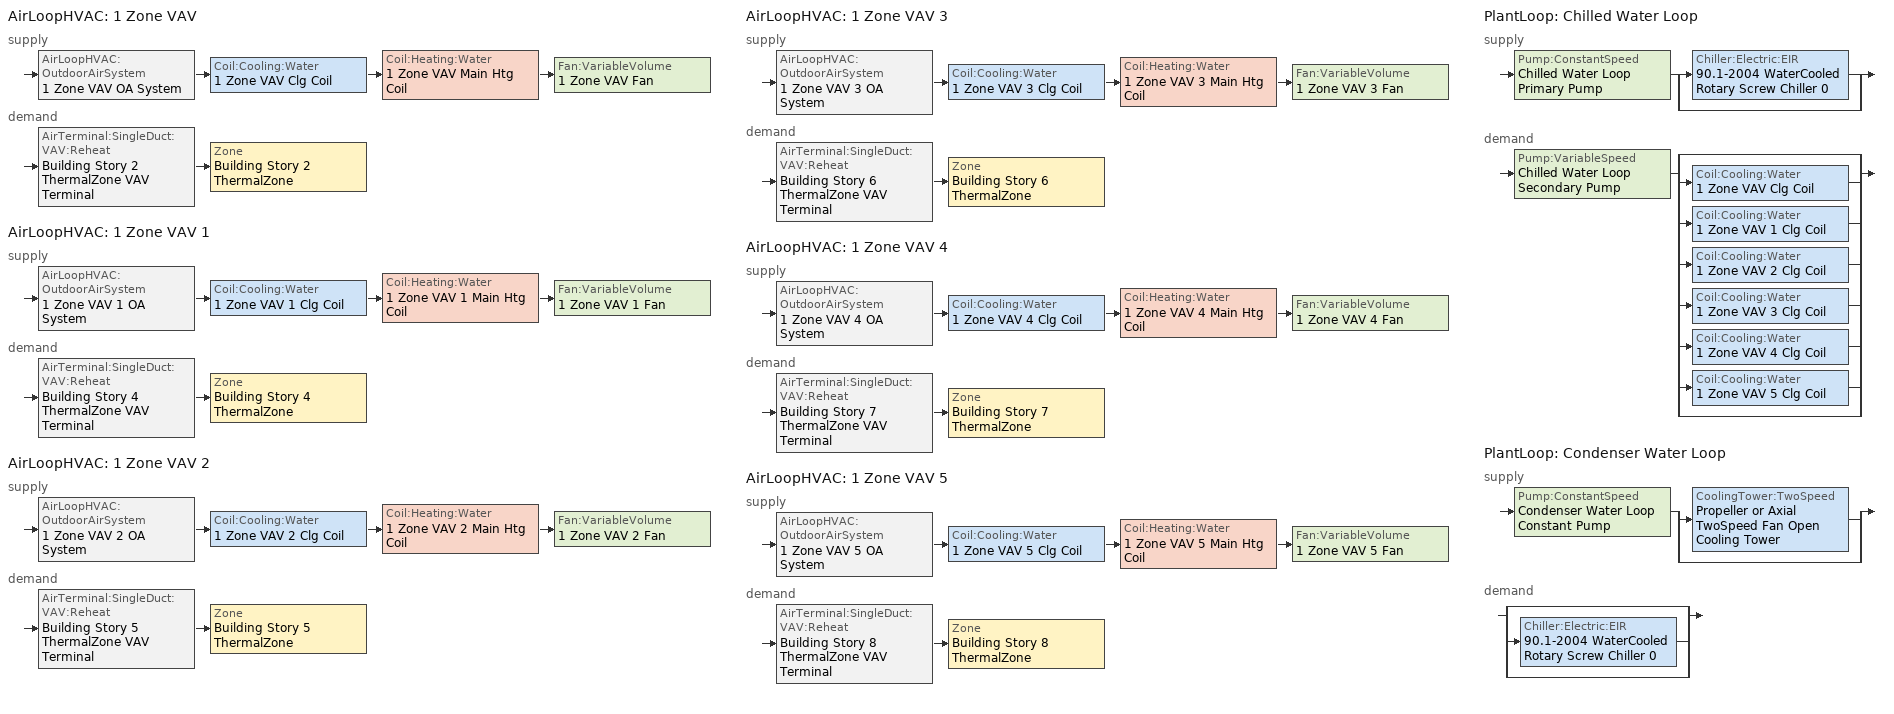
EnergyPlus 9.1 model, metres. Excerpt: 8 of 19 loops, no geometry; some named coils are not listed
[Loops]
AirLoopHVAC '1 Zone VAV'
 supply: AirLoopHVAC:OutdoorAirSystem '1 Zone VAV OA System' > Coil:Cooling:Water '1 Zone VAV Clg Coil' > Coil:Heating:Water '1 Zone VAV Main Htg Coil' > Fan:VariableVolume '1 Zone VAV Fan'
 demand: AirTerminal:SingleDuct:VAV:Reheat 'Building Story 2 ThermalZone VAV Terminal' > Zone 'Building Story 2 ThermalZone'
AirLoopHVAC '1 Zone VAV 1'
 supply: AirLoopHVAC:OutdoorAirSystem '1 Zone VAV 1 OA System' > Coil:Cooling:Water '1 Zone VAV 1 Clg Coil' > Coil:Heating:Water '1 Zone VAV 1 Main Htg Coil' > Fan:VariableVolume '1 Zone VAV 1 Fan'
 demand: AirTerminal:SingleDuct:VAV:Reheat 'Building Story 4 ThermalZone VAV Terminal' > Zone 'Building Story 4 ThermalZone'
AirLoopHVAC '1 Zone VAV 2'
 supply: AirLoopHVAC:OutdoorAirSystem '1 Zone VAV 2 OA System' > Coil:Cooling:Water '1 Zone VAV 2 Clg Coil' > Coil:Heating:Water '1 Zone VAV 2 Main Htg Coil' > Fan:VariableVolume '1 Zone VAV 2 Fan'
 demand: AirTerminal:SingleDuct:VAV:Reheat 'Building Story 5 ThermalZone VAV Terminal' > Zone 'Building Story 5 ThermalZone'
AirLoopHVAC '1 Zone VAV 3'
 supply: AirLoopHVAC:OutdoorAirSystem '1 Zone VAV 3 OA System' > Coil:Cooling:Water '1 Zone VAV 3 Clg Coil' > Coil:Heating:Water '1 Zone VAV 3 Main Htg Coil' > Fan:VariableVolume '1 Zone VAV 3 Fan'
 demand: AirTerminal:SingleDuct:VAV:Reheat 'Building Story 6 ThermalZone VAV Terminal' > Zone 'Building Story 6 ThermalZone'
AirLoopHVAC '1 Zone VAV 4'
 supply: AirLoopHVAC:OutdoorAirSystem '1 Zone VAV 4 OA System' > Coil:Cooling:Water '1 Zone VAV 4 Clg Coil' > Coil:Heating:Water '1 Zone VAV 4 Main Htg Coil' > Fan:VariableVolume '1 Zone VAV 4 Fan'
 demand: AirTerminal:SingleDuct:VAV:Reheat 'Building Story 7 ThermalZone VAV Terminal' > Zone 'Building Story 7 ThermalZone'
AirLoopHVAC '1 Zone VAV 5'
 supply: AirLoopHVAC:OutdoorAirSystem '1 Zone VAV 5 OA System' > Coil:Cooling:Water '1 Zone VAV 5 Clg Coil' > Coil:Heating:Water '1 Zone VAV 5 Main Htg Coil' > Fan:VariableVolume '1 Zone VAV 5 Fan'
 demand: AirTerminal:SingleDuct:VAV:Reheat 'Building Story 8 ThermalZone VAV Terminal' > Zone 'Building Story 8 ThermalZone'
PlantLoop 'Chilled Water Loop'
 supply: Pump:ConstantSpeed 'Chilled Water Loop Primary Pump' > split
  | Chiller:Electric:EIR '90.1-2004 WaterCooled  Rotary Screw Chiller 0'
  | bypass
 demand: Pump:VariableSpeed 'Chilled Water Loop Secondary Pump' > split
  | bypass
  | Coil:Cooling:Water '1 Zone VAV Clg Coil'
  | Coil:Cooling:Water '1 Zone VAV 1 Clg Coil'
  | Coil:Cooling:Water '1 Zone VAV 2 Clg Coil'
  | Coil:Cooling:Water '1 Zone VAV 3 Clg Coil'
  | Coil:Cooling:Water '1 Zone VAV 4 Clg Coil'
  | Coil:Cooling:Water '1 Zone VAV 5 Clg Coil'
  | bypass
PlantLoop 'Condenser Water Loop'
 supply: Pump:ConstantSpeed 'Condenser Water Loop Constant Pump' > split
  | CoolingTower:TwoSpeed 'Propeller or Axial TwoSpeed Fan Open Cooling Tower'
  | bypass
 demand: split
  | bypass
  | Chiller:Electric:EIR '90.1-2004 WaterCooled  Rotary Screw Chiller 0'
  | bypass
[ZoneControl:Thermostat] Control Object Type 1=ThermostatSetpoint:DualSetpoint
Name | Zone or ZoneList | Control Type Schedule | Control Name 1
Building Story 2 ThermalZone Thermostat | Building Story 2 ThermalZone | Building Story 2 ThermalZone Thermostat Schedule | Story Top Blended Space Type Thermostat
Building Story 4 ThermalZone Thermostat | Building Story 4 ThermalZone | Building Story 4 ThermalZone Thermostat Schedule | Story Mid4 Blended Space Type Thermostat
Building Story 5 ThermalZone Thermostat | Building Story 5 ThermalZone | Building Story 5 ThermalZone Thermostat Schedule | Story Mid3 Blended Space Type Thermostat
Building Story 6 ThermalZone Thermostat | Building Story 6 ThermalZone | Building Story 6 ThermalZone Thermostat Schedule | Story Mid Blended Space Type Thermostat
Building Story 7 ThermalZone Thermostat | Building Story 7 ThermalZone | Building Story 7 ThermalZone Thermostat Schedule | Story Mid2 Blended Space Type Thermostat
Building Story 8 ThermalZone Thermostat | Building Story 8 ThermalZone | Building Story 8 ThermalZone Thermostat Schedule | Story Ground Blended Space Type Thermostat
[ThermostatSetpoint:DualSetpoint]
Name | Heating Setpoint Temperature Schedule | Cooling Setpoint Temperature Schedule
Story Top Blended Space Type Thermostat | RestaurantSitDown HTGSETP_SCH_NO_OPTIMUM | RestaurantSitDown CLGSETP_SCH_NO_SETBACK
Story Mid4 Blended Space Type Thermostat | OfficeMedium HTGSETP_SCH_PACU_VAV_bot | OfficeMedium CLGSETP_SCH_NO_SETBACK
Story Mid3 Blended Space Type Thermostat | RetailStripmall Type3_HTGSETP_SCH_NO_OPTIMUM | RetailStripmall Type3_CLGSETP_SCH_NO_SETBACK
Story Mid Blended Space Type Thermostat | RetailStripmall Type1_HTGSETP_SCH_NO_OPTIMUM | RetailStripmall Type1_CLGSETP_SCH_NO_SETBACK
Story Mid2 Blended Space Type Thermostat; Story Ground Blended Space Type Thermostat | HotelLarge HTGSETP_SCH | HotelLarge CLGSETP_SCH
[Coil:Heating:Water] Availability Schedule=Always On Discrete; U-Factor Times Area Value {W/K}=Autosize; Maximum Water Flow Rate {m3/s}=Autosize; Performance Input Method=UFactorTimesAreaAndDesignWaterFlowRate; Rated Capacity {W}=Autosize; Rated Inlet Water Temperature {C}=82.2222; Rated Inlet Air Temperature {C}=7.22222; Rated Outlet Water Temperature {C}=71.1111; Rated Outlet Air Temperature {C}=12.7778; Rated Ratio for Air and Water Convection=0.5
1 Zone VAV Main Htg Coil; 1 Zone VAV 1 Main Htg Coil; 1 Zone VAV 2 Main Htg Coil; 1 Zone VAV 3 Main Htg Coil; 1 Zone VAV 4 Main Htg Coil; 1 Zone VAV 5 Main Htg Coil
[Zone equipment]
Building Story 2 ThermalZone: Building Story 2 ThermalZone VAV Terminal
Building Story 4 ThermalZone: Building Story 4 ThermalZone VAV Terminal
Building Story 5 ThermalZone: Building Story 5 ThermalZone VAV Terminal
Building Story 6 ThermalZone: Building Story 6 ThermalZone VAV Terminal
Building Story 7 ThermalZone: Building Story 7 ThermalZone VAV Terminal
Building Story 8 ThermalZone: Building Story 8 ThermalZone VAV Terminal
[Sizing:Zone] Zone Cooling Design Supply Air Temperature Input Method=SupplyAirTemperature; Zone Cooling Design Supply Air Temperature {C}=12.7778; Zone Cooling Design Supply Air Temperature Difference {deltaC}=11.11; Zone Heating Design Supply Air Temperature Input Method=SupplyAirTemperature; Zone Heating Design Supply Air Temperature {C}=40; Zone Heating Design Supply Air Temperature Difference {deltaC}=11.11; Zone Cooling Design Supply Air Humidity Ratio {kgWater/kgDryAir}=0.0085; Zone Heating Design Supply Air Humidity Ratio {kgWater/kgDryAir}=0.008; Cooling Design Air Flow Method=DesignDayWithLimit; Cooling Design Air Flow Rate {m3/s}=0; Cooling Minimum Air Flow per Zone Floor Area {m3/s-m2}=0.000762; Cooling Minimum Air Flow {m3/s}=0; Cooling Minimum Air Flow Fraction=0; Heating Design Air Flow Method=DesignDay; Heating Design Air Flow Rate {m3/s}=0; Heating Maximum Air Flow per Zone Floor Area {m3/s-m2}=0.002032; Heating Maximum Air Flow {m3/s}=0.141576; Heating Maximum Air Flow Fraction=0.3; Account for Dedicated Outdoor Air System=No
Name | Design Specification Outdoor Air Object | Design Specification Zone Air Distribution Object
Building Story 2 ThermalZone | Blended OA 7 | Building Story 2 ThermalZone Design Spec Zone Air Dist
Building Story 4 ThermalZone | Blended OA 4 | Building Story 4 ThermalZone Design Spec Zone Air Dist
Building Story 5 ThermalZone | Blended OA 3 | Building Story 5 ThermalZone Design Spec Zone Air Dist
Building Story 6 ThermalZone | Blended OA 1 | Building Story 6 ThermalZone Design Spec Zone Air Dist
Building Story 7 ThermalZone | Blended OA 2 | Building Story 7 ThermalZone Design Spec Zone Air Dist
Building Story 8 ThermalZone | Blended OA | Building Story 8 ThermalZone Design Spec Zone Air Dist
[DesignSpecification:ZoneAirDistribution] Zone Air Distribution Effectiveness in Cooling Mode=1; Zone Air Distribution Effectiveness in Heating Mode=1
Building Story 2 ThermalZone Design Spec Zone Air Dist; Building Story 4 ThermalZone Design Spec Zone Air Dist; Building Story 5 ThermalZone Design Spec Zone Air Dist; Building Story 6 ThermalZone Design Spec Zone Air Dist; Building Story 7 ThermalZone Design Spec Zone Air Dist; Building Story 8 ThermalZone Design Spec Zone Air Dist
[DesignSpecification:OutdoorAir] Outdoor Air Method=Sum; Outdoor Air Flow per Zone {m3/s}=0; Outdoor Air Flow Air Changes per Hour {1/hr}=0
Name | Outdoor Air Flow per Person {m3/s-person} | Outdoor Air Flow per Zone Floor Area {m3/s-m2}
Blended OA 7 | 0.00943895 | 0
Blended OA 4 | 0 | 0.000508
Blended OA 3 | 0 | 0.00147872
Blended OA 1 | 0 | 0.00167852
Blended OA 2 | 0 | 0.00109294
Blended OA | 0.00786398 | 0.000446725
[AirTerminal:SingleDuct:VAV:Reheat] Availability Schedule=Always On Discrete; Maximum Air Flow Rate {m3/s}=Autosize; Zone Minimum Air Flow Input Method=Constant; Fixed Minimum Air Flow Rate {m3/s}=0; Maximum Hot Water or Steam Flow Rate {m3/s}=Autosize; Minimum Hot Water or Steam Flow Rate {m3/s}=0; Convergence Tolerance=0.001; Damper Heating Action=Normal; Maximum Flow per Zone Floor Area During Reheat {m3/s-m2}=Autocalculate; Maximum Flow Fraction During Reheat=0.5; Maximum Reheat Air Temperature {C}=40
Name | Constant Minimum Air Flow Fraction | Reheat Coil
Building Story 2 ThermalZone VAV Terminal | 0.7 | Building Story 2 ThermalZone Reheat Coil
Building Story 4 ThermalZone VAV Terminal | 0.3 | Building Story 4 ThermalZone Reheat Coil
Building Story 5 ThermalZone VAV Terminal | 0.7 | Building Story 5 ThermalZone Reheat Coil
Building Story 6 ThermalZone VAV Terminal | 0.7 | Building Story 6 ThermalZone Reheat Coil
Building Story 7 ThermalZone VAV Terminal | 0.7 | Building Story 7 ThermalZone Reheat Coil
Building Story 8 ThermalZone VAV Terminal | 0.7 | Building Story 8 ThermalZone Reheat Coil
[Controller:MechanicalVentilation] Availability Schedule=Always On Discrete; Demand Controlled Ventilation=No; System Outdoor Air Method=VentilationRateProcedure
Name | Zone Name 1 | Design Specification Outdoor Air Object Name 1 | Design Specification Zone Air Distribution Object Name 1
1 Zone VAV Vent Controller | Building Story 2 ThermalZone | Blended OA 7 | Building Story 2 ThermalZone Design Spec Zone Air Dist
1 Zone VAV 1 Vent Controller | Building Story 4 ThermalZone | Blended OA 4 | Building Story 4 ThermalZone Design Spec Zone Air Dist
1 Zone VAV 2 Vent Controller | Building Story 5 ThermalZone | Blended OA 3 | Building Story 5 ThermalZone Design Spec Zone Air Dist
1 Zone VAV 3 Vent Controller | Building Story 6 ThermalZone | Blended OA 1 | Building Story 6 ThermalZone Design Spec Zone Air Dist
1 Zone VAV 4 Vent Controller | Building Story 7 ThermalZone | Blended OA 2 | Building Story 7 ThermalZone Design Spec Zone Air Dist
1 Zone VAV 5 Vent Controller | Building Story 8 ThermalZone | Blended OA | Building Story 8 ThermalZone Design Spec Zone Air Dist
[AirLoopHVAC] Design Supply Air Flow Rate {m3/s}=AutoSize
1 Zone VAV; 1 Zone VAV 1; 1 Zone VAV 2; 1 Zone VAV 3; 1 Zone VAV 4; 1 Zone VAV 5
[Sizing:System] Type of Load to Size On=Sensible; Design Outdoor Air Flow Rate {m3/s}=Autosize; Central Heating Maximum System Air Flow Ratio=0.3; Preheat Design Temperature {C}=7.22222; Preheat Design Humidity Ratio {kgWater/kgDryAir}=0.008; Precool Design Temperature {C}=12.7778; Precool Design Humidity Ratio {kgWater/kgDryAir}=0.008; Central Cooling Design Supply Air Temperature {C}=12.7778; Central Heating Design Supply Air Temperature {C}=12.7778; Type of Zone Sum to Use=Coincident; 100% Outdoor Air in Cooling=No; 100% Outdoor Air in Heating=No; Central Cooling Design Supply Air Humidity Ratio {kgWater/kgDryAir}=0.0085; Central Heating Design Supply Air Humidity Ratio {kgWater/kgDryAir}=0.008; Cooling Supply Air Flow Rate Method=DesignDay; Cooling Supply Air Flow Rate {m3/s}=0; Cooling Supply Air Flow Rate Per Floor Area {m3/s-m2}=0.00996765; Cooling Fraction of Autosized Cooling Supply Air Flow Rate=1; Cooling Supply Air Flow Rate Per Unit Cooling Capacity {m3/s-W}=3.94755e-05; Heating Supply Air Flow Rate Method=DesignDay; Heating Supply Air Flow Rate {m3/s}=0; Heating Supply Air Flow Rate Per Floor Area {m3/s-m2}=0.00996765; Heating Fraction of Autosized Heating Supply Air Flow Rate=1; Heating Fraction of Autosized Cooling Supply Air Flow Rate=1; Heating Supply Air Flow Rate Per Unit Heating Capacity {m3/s-W}=3.15882e-05; System Outdoor Air Method=ZoneSum; Zone Maximum Outdoor Air Fraction=1; Cooling Design Capacity Method=CoolingDesignCapacity; Cooling Design Capacity {W}=Autosize; Cooling Design Capacity Per Floor Area {W/m2}=234.7; Fraction of Autosized Cooling Design Capacity=1; Heating Design Capacity Method=HeatingDesignCapacity; Heating Design Capacity {W}=Autosize; Heating Design Capacity Per Floor Area {W/m2}=157; Fraction of Autosized Heating Design Capacity=1; Central Cooling Capacity Control Method=OnOff
1 Zone VAV; 1 Zone VAV 1; 1 Zone VAV 2; 1 Zone VAV 3; 1 Zone VAV 4; 1 Zone VAV 5
[Controller:WaterCoil] Control Variable=Temperature; Actuator Variable=Flow; Maximum Actuated Flow {m3/s}=Autosize; Minimum Actuated Flow {m3/s}=0
Name | Action | Controller Convergence Tolerance {deltaC}
1 Zone VAV Clg Coil Controller; 1 Zone VAV 1 Clg Coil Controller; 1 Zone VAV 2 Clg Coil Controller; 1 Zone VAV 3 Clg Coil Controller; 1 Zone VAV 4 Clg Coil Controller; 1 Zone VAV 5 Clg Coil Controller | Reverse | Autosize
1 Zone VAV Main Htg Coil Controller; 1 Zone VAV 1 Main Htg Coil Controller; 1 Zone VAV 2 Main Htg Coil Controller; 1 Zone VAV 3 Main Htg Coil Controller; 1 Zone VAV 4 Main Htg Coil Controller; 1 Zone VAV 5 Main Htg Coil Controller | Normal | 0.1
[Controller:OutdoorAir] Minimum Outdoor Air Flow Rate {m3/s}=Autosize; Maximum Outdoor Air Flow Rate {m3/s}=Autosize; Economizer Control Type=NoEconomizer; Economizer Control Action Type=ModulateFlow; Economizer Maximum Limit Dry-Bulb Temperature {C}=28; Economizer Maximum Limit Enthalpy {J/kg}=64000; Lockout Type=NoLockout; Minimum Limit Type=FixedMinimum; High Humidity Control=No; Control High Indoor Humidity Based on Outdoor Humidity Ratio=Yes; Heat Recovery Bypass Control Type=BypassWhenWithinEconomizerLimits
Name | Mechanical Ventilation Controller
1 Zone VAV OA Controller | 1 Zone VAV Vent Controller
1 Zone VAV 1 OA Controller | 1 Zone VAV 1 Vent Controller
1 Zone VAV 2 OA Controller | 1 Zone VAV 2 Vent Controller
1 Zone VAV 3 OA Controller | 1 Zone VAV 3 Vent Controller
1 Zone VAV 4 OA Controller | 1 Zone VAV 4 Vent Controller
1 Zone VAV 5 OA Controller | 1 Zone VAV 5 Vent Controller
[SetpointManager:MixedAir] Control Variable=Temperature
Name | Setpoint Node or NodeList
1 Zone VAV Mixed Air Node OS Default SPM | 1 Zone VAV Mixed Air Node
1 Zone VAV Clg Coil Outlet Air Node OS Default SPM | 1 Zone VAV Clg Coil Outlet Air Node
1 Zone VAV Main Htg Coil Outlet Air Node OS Default SPM | 1 Zone VAV Main Htg Coil Outlet Air Node
1 Zone VAV 1 Mixed Air Node OS Default SPM | 1 Zone VAV 1 Mixed Air Node
1 Zone VAV 1 Clg Coil Outlet Air Node OS Default SPM | 1 Zone VAV 1 Clg Coil Outlet Air Node
1 Zone VAV 1 Main Htg Coil Outlet Air Node OS Default SPM | 1 Zone VAV 1 Main Htg Coil Outlet Air Node
1 Zone VAV 2 Mixed Air Node OS Default SPM | 1 Zone VAV 2 Mixed Air Node
1 Zone VAV 2 Clg Coil Outlet Air Node OS Default SPM | 1 Zone VAV 2 Clg Coil Outlet Air Node
1 Zone VAV 2 Main Htg Coil Outlet Air Node OS Default SPM | 1 Zone VAV 2 Main Htg Coil Outlet Air Node
1 Zone VAV 3 Mixed Air Node OS Default SPM | 1 Zone VAV 3 Mixed Air Node
1 Zone VAV 3 Clg Coil Outlet Air Node OS Default SPM | 1 Zone VAV 3 Clg Coil Outlet Air Node
1 Zone VAV 3 Main Htg Coil Outlet Air Node OS Default SPM | 1 Zone VAV 3 Main Htg Coil Outlet Air Node
1 Zone VAV 4 Mixed Air Node OS Default SPM | 1 Zone VAV 4 Mixed Air Node
1 Zone VAV 4 Clg Coil Outlet Air Node OS Default SPM | 1 Zone VAV 4 Clg Coil Outlet Air Node
1 Zone VAV 4 Main Htg Coil Outlet Air Node OS Default SPM | 1 Zone VAV 4 Main Htg Coil Outlet Air Node
1 Zone VAV 5 Mixed Air Node OS Default SPM | 1 Zone VAV 5 Mixed Air Node
1 Zone VAV 5 Clg Coil Outlet Air Node OS Default SPM | 1 Zone VAV 5 Clg Coil Outlet Air Node
1 Zone VAV 5 Main Htg Coil Outlet Air Node OS Default SPM | 1 Zone VAV 5 Main Htg Coil Outlet Air Node
[Coil:Cooling:Water] Availability Schedule=Always On Discrete; Design Water Flow Rate {m3/s}=Autosize; Design Air Flow Rate {m3/s}=Autosize; Design Inlet Water Temperature {C}=Autosize; Design Inlet Air Temperature {C}=Autosize; Design Outlet Air Temperature {C}=Autosize; Design Inlet Air Humidity Ratio {kgWater/kgDryAir}=Autosize; Design Outlet Air Humidity Ratio {kgWater/kgDryAir}=Autosize; Type of Analysis=SimpleAnalysis; Heat Exchanger Configuration=CrossFlow
1 Zone VAV Clg Coil; 1 Zone VAV 1 Clg Coil; 1 Zone VAV 2 Clg Coil; 1 Zone VAV 3 Clg Coil; 1 Zone VAV 4 Clg Coil; 1 Zone VAV 5 Clg Coil
[Fan:VariableVolume] Availability Schedule=Always On Discrete; Fan Total Efficiency=0.62; Pressure Rise {Pa}=996.356; Maximum Flow Rate {m3/s}=AutoSize; Fan Power Minimum Flow Rate Input Method=Fraction; Fan Power Minimum Flow Fraction=0.25; Fan Power Minimum Air Flow Rate {m3/s}=0; Motor Efficiency=0.9; Motor In Airstream Fraction=1; Fan Power Coefficient 1=0.0407599; Fan Power Coefficient 2=0.088045; Fan Power Coefficient 3=-0.0729261; Fan Power Coefficient 4=0.94374; Fan Power Coefficient 5=0
1 Zone VAV Fan; 1 Zone VAV 1 Fan; 1 Zone VAV 2 Fan; 1 Zone VAV 3 Fan; 1 Zone VAV 4 Fan; 1 Zone VAV 5 Fan
[SetpointManager:Scheduled] Control Variable=Temperature
Name | Schedule | Setpoint Node or NodeList
1 Zone VAV Supply Air Setpoint Manager | Supply Air Temp - 55.0F | 1 Zone VAV Supply Outlet Node
1 Zone VAV 1 Supply Air Setpoint Manager | Supply Air Temp - 55.0F 1 | 1 Zone VAV 1 Supply Outlet Node
1 Zone VAV 2 Supply Air Setpoint Manager | Supply Air Temp - 55.0F 2 | 1 Zone VAV 2 Supply Outlet Node
1 Zone VAV 3 Supply Air Setpoint Manager | Supply Air Temp - 55.0F 3 | 1 Zone VAV 3 Supply Outlet Node
1 Zone VAV 4 Supply Air Setpoint Manager | Supply Air Temp - 55.0F 4 | 1 Zone VAV 4 Supply Outlet Node
1 Zone VAV 5 Supply Air Setpoint Manager | Supply Air Temp - 55.0F 5 | 1 Zone VAV 5 Supply Outlet Node
Chilled Water Loop Setpoint Manager | Chilled Water Loop Temp - 44F | Chilled Water Loop Supply Outlet Node
[PlantLoop] Fluid Type=Water; Maximum Loop Flow Rate {m3/s}=Autosize; Minimum Loop Flow Rate {m3/s}=0; Plant Loop Volume {m3}=Autocalculate; Load Distribution Scheme=Optimal; Plant Loop Demand Calculation Scheme=SingleSetpoint
Name | Plant Equipment Operation Scheme | Maximum Loop Temperature {C} | Minimum Loop Temperature {C} | Common Pipe Simulation
Chilled Water Loop | Chilled Water Loop Operation Schemes | 40 | 1 | CommonPipe
Condenser Water Loop | Condenser Water Loop Operation Schemes | 80 | 5
[Sizing:Plant] Sizing Option=NonCoincident; Zone Timesteps in Averaging Window=1; Coincident Sizing Factor Mode=None
Name | Loop Type | Design Loop Exit Temperature {C} | Loop Design Temperature Difference {deltaC}
Chilled Water Loop | Cooling | 6.66667 | 5.61111
Condenser Water Loop | Condenser | 29.4444 | 5.55556
[Pump:ConstantSpeed] Design Flow Rate {m3/s}=Autosize; Design Power Consumption {W}=Autosize; Motor Efficiency=0.9; Fraction of Motor Inefficiencies to Fluid Stream=0; Pump Control Type=Intermittent; Design Power Sizing Method=PowerPerFlowPerPressure; Design Electric Power per Unit Flow Rate {W/(m3/s)}=348701.1; Design Shaft Power per Unit Flow Rate per Unit Head=1.28205
Name | Design Pump Head {Pa}
Chilled Water Loop Primary Pump | 44836
Condenser Water Loop Constant Pump | 148557
[Chiller:Electric:EIR]
90.1-2004 WaterCooled  Rotary Screw Chiller 0: Reference Capacity {W}=Autosize; Reference COP {W/W}=5.5; Reference Leaving Chilled Water Temperature {C}=6.66667; Reference Entering Condenser Fluid Temperature {C}=35; Reference Chilled Water Flow Rate {m3/s}=Autosize; Reference Condenser Fluid Flow Rate {m3/s}=Autosize; Cooling Capacity Function of Temperature Curve=Curve Biquadratic 9; Electric Input to Cooling Output Ratio Function of Temperature Curve=Curve Biquadratic 10; Electric Input to Cooling Output Ratio Function of Part Load Ratio Curve=Curve Quadratic 13; Minimum Part Load Ratio=0.15; Maximum Part Load Ratio=1; Optimum Part Load Ratio=1; Minimum Unloading Ratio=0.25; Condenser Type=WaterCooled; Condenser Fan Power Ratio {W/W}=0; Fraction of Compressor Electric Consumption Rejected by Condenser=1; Leaving Chilled Water Lower Temperature Limit {C}=2.22222; Chiller Flow Mode=ConstantFlow; Sizing Factor=1
[Pump:VariableSpeed]
Chilled Water Loop Secondary Pump: Design Maximum Flow Rate {m3/s}=Autosize; Design Pump Head {Pa}=134508; Design Power Consumption {W}=Autosize; Motor Efficiency=0.9; Fraction of Motor Inefficiencies to Fluid Stream=0; Coefficient 1 of the Part Load Performance Curve=0; Coefficient 2 of the Part Load Performance Curve=0.0205; Coefficient 3 of the Part Load Performance Curve=0.4101; Coefficient 4 of the Part Load Performance Curve=0.5753; Design Minimum Flow Rate {m3/s}=0; Pump Control Type=Intermittent; Skin Loss Radiative Fraction=0.5; Design Power Sizing Method=PowerPerFlowPerPressure; Design Electric Power per Unit Flow Rate {W/(m3/s)}=348701.1; Design Shaft Power per Unit Flow Rate per Unit Head=1.28205; Design Minimum Flow Rate Fraction=0
[PlantEquipmentOperationSchemes] Control Scheme Object Type 1=PlantEquipmentOperation:CoolingLoad; Control Scheme Schedule Name 1=Always On Discrete
Name | Control Scheme Name 1
Chilled Water Loop Operation Schemes | Chilled Water Loop Cooling Operation Scheme
Condenser Water Loop Operation Schemes | Condenser Water Loop Cooling Operation Scheme
[PlantEquipmentOperation:CoolingLoad] Load Range Lower Limit 1 {W}=0; Load Range Upper Limit 1 {W}=1000000000
Name | Range Equipment List Name 1
Chilled Water Loop Cooling Operation Scheme | Chilled Water Loop Cooling Equipment List
Condenser Water Loop Cooling Operation Scheme | Condenser Water Loop Cooling Equipment List
[PlantEquipmentList]
Chilled Water Loop Cooling Equipment List: Chiller:Electric:EIR, 90.1-2004 WaterCooled  Rotary Screw Chiller 0
Condenser Water Loop Cooling Equipment List: CoolingTower:TwoSpeed, Propeller or Axial TwoSpeed Fan Open Cooling Tower
[CoolingTower:TwoSpeed]
Propeller or Axial TwoSpeed Fan Open Cooling Tower: Design Water Flow Rate {m3/s}=Autosize; High Fan Speed Air Flow Rate {m3/s}=Autosize; High Fan Speed Fan Power {W}=Autosize; High Fan Speed U-Factor Times Area Value {W/K}=Autosize; Low Fan Speed Air Flow Rate {m3/s}=Autocalculate; Low Fan Speed Air Flow Rate Sizing Factor=0.5; Low Fan Speed Fan Power {W}=Autocalculate; Low Fan Speed Fan Power Sizing Factor=0.16; Low Fan Speed U-Factor Times Area Value {W/K}=Autocalculate; Low Fan Speed U-Factor Times Area Sizing Factor=0.6; Free Convection Regime Air Flow Rate {m3/s}=0; Free Convection Regime Air Flow Rate Sizing Factor=0.1; Free Convection Regime U-Factor Times Area Value {W/K}=0; Free Convection U-Factor Times Area Value Sizing Factor=0.1; Performance Input Method=UFactorTimesAreaAndDesignWaterFlowRate; Heat Rejection Capacity and Nominal Capacity Sizing Ratio=1.25; Low Speed Nominal Capacity Sizing Factor=0.5; Free Convection Nominal Capacity Sizing Factor=0.1; Design Inlet Air Dry-Bulb Temperature {C}=25.6; Design Inlet Air Wet-Bulb Temperature {C}=25.6; Design Approach Temperature {deltaC}=Autosize; Design Range Temperature {deltaC}=Autosize; Basin Heater Capacity {W/K}=0; Basin Heater Setpoint Temperature {C}=2; Evaporation Loss Factor {percent/K}=0.2; Drift Loss Percent {percent}=0.008; Blowdown Concentration Ratio=3; Number of Cells=1; Cell Control=MinimalCell; Cell Minimum  Water Flow Rate Fraction=0.33; Cell Maximum Water Flow Rate Fraction=2.5; Sizing Factor=1
[SetpointManager:FollowOutdoorAirTemperature]
Condenser Water Loop Setpoint Manager Follow OATwb with 7.0F Approach: Control Variable=Temperature; Reference Temperature Type=OutdoorAirWetBulb; Offset Temperature Difference {deltaC}=3.88889; Maximum Setpoint Temperature {C}=29.4444; Minimum Setpoint Temperature {C}=21.1111; Setpoint Node or NodeList=Condenser Water Loop Supply Outlet Node
[Schedule:Compact]
Building Story 2 ThermalZone Thermostat Schedule; Building Story 4 ThermalZone Thermostat Schedule; Building Story 5 ThermalZone Thermostat Schedule; Building Story 6 ThermalZone Thermostat Schedule; Building Story 7 ThermalZone Thermostat Schedule; Building Story 8 ThermalZone Thermostat Schedule: Through: 12/31, For: AllDays, Until: 24:00, 4
[Schedule:Day:Interval]
HotelLarge HTGSETP_SCH Default; HotelLarge HTGSETP_SCH Summer Design Day; HotelLarge HTGSETP_SCH Winter Design Day; RestaurantSitDown HTGSETP_SCH_NO_OPTIMUM Winter Design Day: No, 24:00, 21
HotelLarge CLGSETP_SCH Default; HotelLarge CLGSETP_SCH Summer Design Day; HotelLarge CLGSETP_SCH Winter Design Day; RestaurantSitDown CLGSETP_SCH_NO_SETBACK Default|Sat|Wkdy Day; RestaurantSitDown CLGSETP_SCH_NO_SETBACK Default; OfficeMedium CLGSETP_SCH_NO_SETBACK Default|WntrDsn|Sat|Wkdy Day; OfficeMedium CLGSETP_SCH_NO_SETBACK Default; OfficeMedium CLGSETP_SCH_NO_SETBACK Winter Design Day: No, 24:00, 24
RestaurantSitDown HTGSETP_SCH_NO_OPTIMUM Default|Sat|Wkdy Day; RestaurantSitDown HTGSETP_SCH_NO_OPTIMUM Default: No, 04:00, 15.6, 24:00, 21
RestaurantSitDown HTGSETP_SCH_NO_OPTIMUM Summer Design Day; OfficeMedium HTGSETP_SCH_PACU_VAV_bot Default; OfficeMedium HTGSETP_SCH_PACU_VAV_bot Summer Design Day: No, 24:00, 15.6
RestaurantSitDown CLGSETP_SCH_NO_SETBACK Summer Design Day: No, 05:00, 30, 06:00, 26, 24:00, 24
RestaurantSitDown CLGSETP_SCH_NO_SETBACK Winter Design Day: No, 24:00, 30
OfficeMedium HTGSETP_SCH_PACU_VAV_bot Wkdy Day: No, 05:00, 15.6, 22:00, 21, 24:00, 15.6
OfficeMedium HTGSETP_SCH_PACU_VAV_bot Sat Day: No, 05:00, 15.6, 17:00, 21, 24:00, 15.6
OfficeMedium HTGSETP_SCH_PACU_VAV_bot Winter Design Day: No, 05:00, 15.6, 06:00, 17.6, 07:00, 19.6, 22:00, 21, 24:00, 15.6
OfficeMedium CLGSETP_SCH_NO_SETBACK Summer Design Day: No, 05:00, 26.7, 06:00, 25.7, 07:00, 25, 22:00, 24, 24:00, 26.7
RetailStripmall Type3_HTGSETP_SCH_NO_OPTIMUM Wkdy Day: No, 08:00, 15.56, 21:00, 21.11, 24:00, 15.56
RetailStripmall Type3_HTGSETP_SCH_NO_OPTIMUM Sat Day: No, 08:00, 15.56, 19:00, 21.11, 24:00, 15.56
RetailStripmall Type3_HTGSETP_SCH_NO_OPTIMUM Default: No, 09:00, 15.56, 18:00, 21.11, 24:00, 15.56
RetailStripmall Type3_HTGSETP_SCH_NO_OPTIMUM Summer Design Day; RetailStripmall Type1_HTGSETP_SCH_NO_OPTIMUM Summer Design Day: No, 24:00, 15.56
RetailStripmall Type3_HTGSETP_SCH_NO_OPTIMUM Winter Design Day: No, 08:00, 15.56, 09:00, 18.33, 21:00, 21.11, 24:00, 15.56
RetailStripmall Type3_CLGSETP_SCH_NO_SETBACK Default|Sat|Wkdy Day; RetailStripmall Type3_CLGSETP_SCH_NO_SETBACK Default; RetailStripmall Type1_CLGSETP_SCH_NO_SETBACK Default|Sat|Fri|Mon|Tue|Wed|Thu Day; RetailStripmall Type1_CLGSETP_SCH_NO_SETBACK Default: No, 24:00, 23.89
RetailStripmall Type3_CLGSETP_SCH_NO_SETBACK Summer Design Day: No, 08:00, 29.44, 09:00, 26.67, 21:00, 23.89, 24:00, 29.44
RetailStripmall Type3_CLGSETP_SCH_NO_SETBACK Winter Design Day; RetailStripmall Type1_CLGSETP_SCH_NO_SETBACK Winter Design Day: No, 24:00, 29.44
RetailStripmall Type1_HTGSETP_SCH_NO_OPTIMUM Mon|Tue|Wed|Thu Day: No, 01:00, 21.11, 08:00, 15.56, 24:00, 21.11
RetailStripmall Type1_HTGSETP_SCH_NO_OPTIMUM Default|Sat|Fri Day; RetailStripmall Type1_HTGSETP_SCH_NO_OPTIMUM Default: No, 08:00, 15.56, 24:00, 21.11
RetailStripmall Type1_HTGSETP_SCH_NO_OPTIMUM Winter Design Day: No, 01:00, 21.11, 08:00, 15.56, 09:00, 18.33, 24:00, 21.11
RetailStripmall Type1_CLGSETP_SCH_NO_SETBACK Summer Design Day: No, 08:00, 29.44, 09:00, 26.67, 24:00, 23.89
Chilled Water Loop Temp - 44F Default: No, 24:00, 6.66667
Supply Air Temp - 55.0F Default; Supply Air Temp - 55.0F Default 1; Supply Air Temp - 55.0F Default 2; Supply Air Temp - 55.0F Default 3; Supply Air Temp - 55.0F Default 4; Supply Air Temp - 55.0F Default 5: No, 24:00, 12.7778
[Schedule:Week:Daily]
HotelLarge HTGSETP_SCH Week Rule - Jan1-Dec31: HotelLarge HTGSETP_SCH Default, HotelLarge HTGSETP_SCH Default, HotelLarge HTGSETP_SCH Default, HotelLarge HTGSETP_SCH Default, HotelLarge HTGSETP_SCH Default, HotelLarge HTGSETP_SCH Default, HotelLarge HTGSETP_SCH Default, HotelLarge HTGSETP_SCH Default, HotelLarge HTGSETP_SCH Summer Design Day, HotelLarge HTGSETP_SCH Winter Design Day, HotelLarge HTGSETP_SCH Default, HotelLarge HTGSETP_SCH Default
HotelLarge CLGSETP_SCH Week Rule - Jan1-Dec31: HotelLarge CLGSETP_SCH Default, HotelLarge CLGSETP_SCH Default, HotelLarge CLGSETP_SCH Default, HotelLarge CLGSETP_SCH Default, HotelLarge CLGSETP_SCH Default, HotelLarge CLGSETP_SCH Default, HotelLarge CLGSETP_SCH Default, HotelLarge CLGSETP_SCH Default, HotelLarge CLGSETP_SCH Summer Design Day, HotelLarge CLGSETP_SCH Winter Design Day, HotelLarge CLGSETP_SCH Default, HotelLarge CLGSETP_SCH Default
RestaurantSitDown HTGSETP_SCH_NO_OPTIMUM Week Rule - Jan1-Dec31: RestaurantSitDown HTGSETP_SCH_NO_OPTIMUM Default, RestaurantSitDown HTGSETP_SCH_NO_OPTIMUM Default|Sat|Wkdy Day, RestaurantSitDown HTGSETP_SCH_NO_OPTIMUM Default|Sat|Wkdy Day, RestaurantSitDown HTGSETP_SCH_NO_OPTIMUM Default|Sat|Wkdy Day, RestaurantSitDown HTGSETP_SCH_NO_OPTIMUM Default|Sat|Wkdy Day, RestaurantSitDown HTGSETP_SCH_NO_OPTIMUM Default|Sat|Wkdy Day, RestaurantSitDown HTGSETP_SCH_NO_OPTIMUM Default|Sat|Wkdy Day, RestaurantSitDown HTGSETP_SCH_NO_OPTIMUM Default, RestaurantSitDown HTGSETP_SCH_NO_OPTIMUM Summer Design Day, RestaurantSitDown HTGSETP_SCH_NO_OPTIMUM Winter Design Day, RestaurantSitDown HTGSETP_SCH_NO_OPTIMUM Default, RestaurantSitDown HTGSETP_SCH_NO_OPTIMUM Default
RestaurantSitDown CLGSETP_SCH_NO_SETBACK Week Rule - Jan1-Dec31: RestaurantSitDown CLGSETP_SCH_NO_SETBACK Default, RestaurantSitDown CLGSETP_SCH_NO_SETBACK Default|Sat|Wkdy Day, RestaurantSitDown CLGSETP_SCH_NO_SETBACK Default|Sat|Wkdy Day, RestaurantSitDown CLGSETP_SCH_NO_SETBACK Default|Sat|Wkdy Day, RestaurantSitDown CLGSETP_SCH_NO_SETBACK Default|Sat|Wkdy Day, RestaurantSitDown CLGSETP_SCH_NO_SETBACK Default|Sat|Wkdy Day, RestaurantSitDown CLGSETP_SCH_NO_SETBACK Default|Sat|Wkdy Day, RestaurantSitDown CLGSETP_SCH_NO_SETBACK Default, RestaurantSitDown CLGSETP_SCH_NO_SETBACK Summer Design Day, RestaurantSitDown CLGSETP_SCH_NO_SETBACK Winter Design Day, RestaurantSitDown CLGSETP_SCH_NO_SETBACK Default, RestaurantSitDown CLGSETP_SCH_NO_SETBACK Default
OfficeMedium HTGSETP_SCH_PACU_VAV_bot Week Rule - Jan1-Dec31: OfficeMedium HTGSETP_SCH_PACU_VAV_bot Default, OfficeMedium HTGSETP_SCH_PACU_VAV_bot Wkdy Day, OfficeMedium HTGSETP_SCH_PACU_VAV_bot Wkdy Day, OfficeMedium HTGSETP_SCH_PACU_VAV_bot Wkdy Day, OfficeMedium HTGSETP_SCH_PACU_VAV_bot Wkdy Day, OfficeMedium HTGSETP_SCH_PACU_VAV_bot Wkdy Day, OfficeMedium HTGSETP_SCH_PACU_VAV_bot Sat Day, OfficeMedium HTGSETP_SCH_PACU_VAV_bot Default, OfficeMedium HTGSETP_SCH_PACU_VAV_bot Summer Design Day, OfficeMedium HTGSETP_SCH_PACU_VAV_bot Winter Design Day, OfficeMedium HTGSETP_SCH_PACU_VAV_bot Default, OfficeMedium HTGSETP_SCH_PACU_VAV_bot Default
OfficeMedium CLGSETP_SCH_NO_SETBACK Week Rule - Jan1-Dec31: OfficeMedium CLGSETP_SCH_NO_SETBACK Default, OfficeMedium CLGSETP_SCH_NO_SETBACK Default|WntrDsn|Sat|Wkdy Day, OfficeMedium CLGSETP_SCH_NO_SETBACK Default|WntrDsn|Sat|Wkdy Day, OfficeMedium CLGSETP_SCH_NO_SETBACK Default|WntrDsn|Sat|Wkdy Day, OfficeMedium CLGSETP_SCH_NO_SETBACK Default|WntrDsn|Sat|Wkdy Day, OfficeMedium CLGSETP_SCH_NO_SETBACK Default|WntrDsn|Sat|Wkdy Day, OfficeMedium CLGSETP_SCH_NO_SETBACK Default|WntrDsn|Sat|Wkdy Day, OfficeMedium CLGSETP_SCH_NO_SETBACK Default, OfficeMedium CLGSETP_SCH_NO_SETBACK Summer Design Day, OfficeMedium CLGSETP_SCH_NO_SETBACK Winter Design Day, OfficeMedium CLGSETP_SCH_NO_SETBACK Default, OfficeMedium CLGSETP_SCH_NO_SETBACK Default
RetailStripmall Type3_HTGSETP_SCH_NO_OPTIMUM Week Rule - Jan1-Dec31: RetailStripmall Type3_HTGSETP_SCH_NO_OPTIMUM Default, RetailStripmall Type3_HTGSETP_SCH_NO_OPTIMUM Wkdy Day, RetailStripmall Type3_HTGSETP_SCH_NO_OPTIMUM Wkdy Day, RetailStripmall Type3_HTGSETP_SCH_NO_OPTIMUM Wkdy Day, RetailStripmall Type3_HTGSETP_SCH_NO_OPTIMUM Wkdy Day, RetailStripmall Type3_HTGSETP_SCH_NO_OPTIMUM Wkdy Day, RetailStripmall Type3_HTGSETP_SCH_NO_OPTIMUM Sat Day, RetailStripmall Type3_HTGSETP_SCH_NO_OPTIMUM Default, RetailStripmall Type3_HTGSETP_SCH_NO_OPTIMUM Summer Design Day, RetailStripmall Type3_HTGSETP_SCH_NO_OPTIMUM Winter Design Day, RetailStripmall Type3_HTGSETP_SCH_NO_OPTIMUM Default, RetailStripmall Type3_HTGSETP_SCH_NO_OPTIMUM Default
RetailStripmall Type3_CLGSETP_SCH_NO_SETBACK Week Rule - Jan1-Dec31: RetailStripmall Type3_CLGSETP_SCH_NO_SETBACK Default, RetailStripmall Type3_CLGSETP_SCH_NO_SETBACK Default|Sat|Wkdy Day, RetailStripmall Type3_CLGSETP_SCH_NO_SETBACK Default|Sat|Wkdy Day, RetailStripmall Type3_CLGSETP_SCH_NO_SETBACK Default|Sat|Wkdy Day, RetailStripmall Type3_CLGSETP_SCH_NO_SETBACK Default|Sat|Wkdy Day, RetailStripmall Type3_CLGSETP_SCH_NO_SETBACK Default|Sat|Wkdy Day, RetailStripmall Type3_CLGSETP_SCH_NO_SETBACK Default|Sat|Wkdy Day, RetailStripmall Type3_CLGSETP_SCH_NO_SETBACK Default, RetailStripmall Type3_CLGSETP_SCH_NO_SETBACK Summer Design Day, RetailStripmall Type3_CLGSETP_SCH_NO_SETBACK Winter Design Day, RetailStripmall Type3_CLGSETP_SCH_NO_SETBACK Default, RetailStripmall Type3_CLGSETP_SCH_NO_SETBACK Default
RetailStripmall Type1_HTGSETP_SCH_NO_OPTIMUM Week Rule - Jan1-Dec31: RetailStripmall Type1_HTGSETP_SCH_NO_OPTIMUM Default, RetailStripmall Type1_HTGSETP_SCH_NO_OPTIMUM Mon|Tue|Wed|Thu Day, RetailStripmall Type1_HTGSETP_SCH_NO_OPTIMUM Mon|Tue|Wed|Thu Day, RetailStripmall Type1_HTGSETP_SCH_NO_OPTIMUM Mon|Tue|Wed|Thu Day, RetailStripmall Type1_HTGSETP_SCH_NO_OPTIMUM Mon|Tue|Wed|Thu Day, RetailStripmall Type1_HTGSETP_SCH_NO_OPTIMUM Default|Sat|Fri Day, RetailStripmall Type1_HTGSETP_SCH_NO_OPTIMUM Default|Sat|Fri Day, RetailStripmall Type1_HTGSETP_SCH_NO_OPTIMUM Default, RetailStripmall Type1_HTGSETP_SCH_NO_OPTIMUM Summer Design Day, RetailStripmall Type1_HTGSETP_SCH_NO_OPTIMUM Winter Design Day, RetailStripmall Type1_HTGSETP_SCH_NO_OPTIMUM Default, RetailStripmall Type1_HTGSETP_SCH_NO_OPTIMUM Default
RetailStripmall Type1_CLGSETP_SCH_NO_SETBACK Week Rule - Jan1-Dec31: RetailStripmall Type1_CLGSETP_SCH_NO_SETBACK Default, RetailStripmall Type1_CLGSETP_SCH_NO_SETBACK Default|Sat|Fri|Mon|Tue|Wed|Thu Day, RetailStripmall Type1_CLGSETP_SCH_NO_SETBACK Default|Sat|Fri|Mon|Tue|Wed|Thu Day, RetailStripmall Type1_CLGSETP_SCH_NO_SETBACK Default|Sat|Fri|Mon|Tue|Wed|Thu Day, RetailStripmall Type1_CLGSETP_SCH_NO_SETBACK Default|Sat|Fri|Mon|Tue|Wed|Thu Day, RetailStripmall Type1_CLGSETP_SCH_NO_SETBACK Default|Sat|Fri|Mon|Tue|Wed|Thu Day, RetailStripmall Type1_CLGSETP_SCH_NO_SETBACK Default|Sat|Fri|Mon|Tue|Wed|Thu Day, RetailStripmall Type1_CLGSETP_SCH_NO_SETBACK Default, RetailStripmall Type1_CLGSETP_SCH_NO_SETBACK Summer Design Day, RetailStripmall Type1_CLGSETP_SCH_NO_SETBACK Winter Design Day, RetailStripmall Type1_CLGSETP_SCH_NO_SETBACK Default, RetailStripmall Type1_CLGSETP_SCH_NO_SETBACK Default
Chilled Water Loop Temp - 44F Week Rule - Jan1-Dec31: Chilled Water Loop Temp - 44F Default, Chilled Water Loop Temp - 44F Default, Chilled Water Loop Temp - 44F Default, Chilled Water Loop Temp - 44F Default, Chilled Water Loop Temp - 44F Default, Chilled Water Loop Temp - 44F Default, Chilled Water Loop Temp - 44F Default, Chilled Water Loop Temp - 44F Default, Chilled Water Loop Temp - 44F Default, Chilled Water Loop Temp - 44F Default, Chilled Water Loop Temp - 44F Default, Chilled Water Loop Temp - 44F Default
Supply Air Temp - 55.0F Week Rule - Jan1-Dec31: Supply Air Temp - 55.0F Default, Supply Air Temp - 55.0F Default, Supply Air Temp - 55.0F Default, Supply Air Temp - 55.0F Default, Supply Air Temp - 55.0F Default, Supply Air Temp - 55.0F Default, Supply Air Temp - 55.0F Default, Supply Air Temp - 55.0F Default, Supply Air Temp - 55.0F Default, Supply Air Temp - 55.0F Default, Supply Air Temp - 55.0F Default, Supply Air Temp - 55.0F Default
Supply Air Temp - 55.0F 1 Week Rule - Jan1-Dec31: Supply Air Temp - 55.0F Default 1, Supply Air Temp - 55.0F Default 1, Supply Air Temp - 55.0F Default 1, Supply Air Temp - 55.0F Default 1, Supply Air Temp - 55.0F Default 1, Supply Air Temp - 55.0F Default 1, Supply Air Temp - 55.0F Default 1, Supply Air Temp - 55.0F Default 1, Supply Air Temp - 55.0F Default 1, Supply Air Temp - 55.0F Default 1, Supply Air Temp - 55.0F Default 1, Supply Air Temp - 55.0F Default 1
Supply Air Temp - 55.0F 2 Week Rule - Jan1-Dec31: Supply Air Temp - 55.0F Default 2, Supply Air Temp - 55.0F Default 2, Supply Air Temp - 55.0F Default 2, Supply Air Temp - 55.0F Default 2, Supply Air Temp - 55.0F Default 2, Supply Air Temp - 55.0F Default 2, Supply Air Temp - 55.0F Default 2, Supply Air Temp - 55.0F Default 2, Supply Air Temp - 55.0F Default 2, Supply Air Temp - 55.0F Default 2, Supply Air Temp - 55.0F Default 2, Supply Air Temp - 55.0F Default 2
Supply Air Temp - 55.0F 3 Week Rule - Jan1-Dec31: Supply Air Temp - 55.0F Default 3, Supply Air Temp - 55.0F Default 3, Supply Air Temp - 55.0F Default 3, Supply Air Temp - 55.0F Default 3, Supply Air Temp - 55.0F Default 3, Supply Air Temp - 55.0F Default 3, Supply Air Temp - 55.0F Default 3, Supply Air Temp - 55.0F Default 3, Supply Air Temp - 55.0F Default 3, Supply Air Temp - 55.0F Default 3, Supply Air Temp - 55.0F Default 3, Supply Air Temp - 55.0F Default 3
Supply Air Temp - 55.0F 4 Week Rule - Jan1-Dec31: Supply Air Temp - 55.0F Default 4, Supply Air Temp - 55.0F Default 4, Supply Air Temp - 55.0F Default 4, Supply Air Temp - 55.0F Default 4, Supply Air Temp - 55.0F Default 4, Supply Air Temp - 55.0F Default 4, Supply Air Temp - 55.0F Default 4, Supply Air Temp - 55.0F Default 4, Supply Air Temp - 55.0F Default 4, Supply Air Temp - 55.0F Default 4, Supply Air Temp - 55.0F Default 4, Supply Air Temp - 55.0F Default 4
Supply Air Temp - 55.0F 5 Week Rule - Jan1-Dec31: Supply Air Temp - 55.0F Default 5, Supply Air Temp - 55.0F Default 5, Supply Air Temp - 55.0F Default 5, Supply Air Temp - 55.0F Default 5, Supply Air Temp - 55.0F Default 5, Supply Air Temp - 55.0F Default 5, Supply Air Temp - 55.0F Default 5, Supply Air Temp - 55.0F Default 5, Supply Air Temp - 55.0F Default 5, Supply Air Temp - 55.0F Default 5, Supply Air Temp - 55.0F Default 5, Supply Air Temp - 55.0F Default 5
[Schedule:Year]
HotelLarge HTGSETP_SCH: HotelLarge HTGSETP_SCH Week Rule - Jan1-Dec31, 1, 1, 12, 31
HotelLarge CLGSETP_SCH: HotelLarge CLGSETP_SCH Week Rule - Jan1-Dec31, 1, 1, 12, 31
RestaurantSitDown HTGSETP_SCH_NO_OPTIMUM: RestaurantSitDown HTGSETP_SCH_NO_OPTIMUM Week Rule - Jan1-Dec31, 1, 1, 12, 31
RestaurantSitDown CLGSETP_SCH_NO_SETBACK: RestaurantSitDown CLGSETP_SCH_NO_SETBACK Week Rule - Jan1-Dec31, 1, 1, 12, 31
OfficeMedium HTGSETP_SCH_PACU_VAV_bot: OfficeMedium HTGSETP_SCH_PACU_VAV_bot Week Rule - Jan1-Dec31, 1, 1, 12, 31
OfficeMedium CLGSETP_SCH_NO_SETBACK: OfficeMedium CLGSETP_SCH_NO_SETBACK Week Rule - Jan1-Dec31, 1, 1, 12, 31
RetailStripmall Type3_HTGSETP_SCH_NO_OPTIMUM: RetailStripmall Type3_HTGSETP_SCH_NO_OPTIMUM Week Rule - Jan1-Dec31, 1, 1, 12, 31
RetailStripmall Type3_CLGSETP_SCH_NO_SETBACK: RetailStripmall Type3_CLGSETP_SCH_NO_SETBACK Week Rule - Jan1-Dec31, 1, 1, 12, 31
RetailStripmall Type1_HTGSETP_SCH_NO_OPTIMUM: RetailStripmall Type1_HTGSETP_SCH_NO_OPTIMUM Week Rule - Jan1-Dec31, 1, 1, 12, 31
RetailStripmall Type1_CLGSETP_SCH_NO_SETBACK: RetailStripmall Type1_CLGSETP_SCH_NO_SETBACK Week Rule - Jan1-Dec31, 1, 1, 12, 31
Chilled Water Loop Temp - 44F: Chilled Water Loop Temp - 44F Week Rule - Jan1-Dec31, 1, 1, 12, 31
Supply Air Temp - 55.0F: Supply Air Temp - 55.0F Week Rule - Jan1-Dec31, 1, 1, 12, 31
Supply Air Temp - 55.0F 1: Supply Air Temp - 55.0F 1 Week Rule - Jan1-Dec31, 1, 1, 12, 31
Supply Air Temp - 55.0F 2: Supply Air Temp - 55.0F 2 Week Rule - Jan1-Dec31, 1, 1, 12, 31
Supply Air Temp - 55.0F 3: Supply Air Temp - 55.0F 3 Week Rule - Jan1-Dec31, 1, 1, 12, 31
Supply Air Temp - 55.0F 4: Supply Air Temp - 55.0F 4 Week Rule - Jan1-Dec31, 1, 1, 12, 31
Supply Air Temp - 55.0F 5: Supply Air Temp - 55.0F 5 Week Rule - Jan1-Dec31, 1, 1, 12, 31
[Schedule:Constant]
Always On Discrete: Hourly Value=1
[Curve:Biquadratic] Minimum Value of x {BasedOnField A2}=5; Maximum Value of x {BasedOnField A2}=10; Minimum Value of y {BasedOnField A3}=24; Maximum Value of y {BasedOnField A3}=35
Name | Coefficient1 Constant | Coefficient2 x | Coefficient3 x**2 | Coefficient4 y | Coefficient5 y**2 | Coefficient6 x*y
Curve Biquadratic 9 | 1.02152 | 0.0370359 | 0.000233248 | -0.00389405 | -6.52536e-05 | -0.000268045
Curve Biquadratic 10 | 0.701769 | -0.00452016 | 0.00053311 | -0.00549821 | 0.000544579 | -0.000729032
[Curve:Quadratic]
Curve Quadratic 13: Coefficient1 Constant=0.0636912; Coefficient2 x=0.584888; Coefficient3 x**2=0.352803; Minimum Value of x {BasedOnField A2}=0; Maximum Value of x {BasedOnField A2}=1
